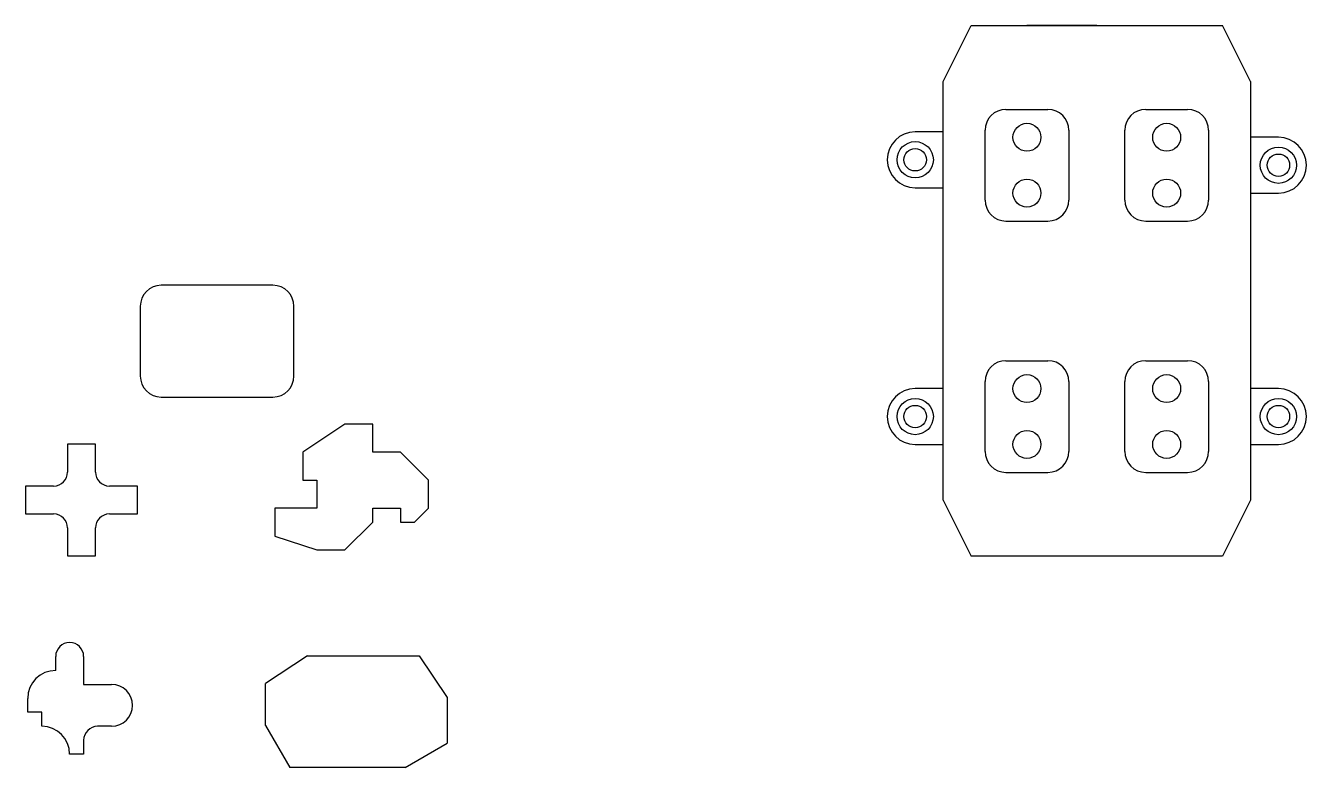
# Model space of a CAD drawing. Header units: millimetres. Extents: x 2551 to 3009, y 2187 to 2452.
import ezdxf

# ---------------------------------------------------------------- set-up
doc = ezdxf.new("R2010")
doc.units = ezdxf.units.MM

msp = doc.modelspace()

# ---------------------------------------------------------------- linework, layer by layer
for p, q in [((2879.15, 2432.44), (2889.15, 2452.44)), ((2889.15, 2452.44), (2979.15, 2452.44)), ((2934.15, 2452.44), (2909.15, 2452.44)), ((2909.15, 2452.44), (2959.15, 2452.44)), ((2989.15, 2432.44), (2979.15, 2452.44)), ((2879.15, 2282.44), (2879.15, 2432.44)), ((2989.15, 2432.44), (2989.15, 2282.44)), ((2901.65, 2422.44), (2916.65, 2422.44)), ((2951.65, 2422.44), (2966.65, 2422.44)), ((2879.15, 2414.39), (2869.15, 2414.39)), ((2879.15, 2394.39), (2879.15, 2414.39)), ((2894.15, 2389.94), (2894.15, 2414.94)), ((2924.15, 2414.94), (2924.15, 2389.94)), ((2944.15, 2389.94), (2944.15, 2414.94)), ((2974.15, 2414.94), (2974.15, 2389.94)), ((2999.15, 2412.44), (2989.15, 2412.44)), ((2989.15, 2412.44), (2989.15, 2392.44)), ((2869.15, 2394.39), (2879.15, 2394.39)), ((2989.15, 2392.44), (2999.15, 2392.44)), ((2901.65, 2382.44), (2916.65, 2382.44)), ((2951.65, 2382.44), (2966.65, 2382.44)), ((2639.34, 2359.43), (2599.34, 2359.43)), ((2591.84, 2351.93), (2591.84, 2326.93)), ((2646.84, 2326.93), (2646.84, 2351.93)), ((2901.65, 2332.44), (2916.65, 2332.44)), ((2951.65, 2332.44), (2966.65, 2332.44)), ((2894.15, 2299.94), (2894.15, 2324.94)), ((2924.15, 2324.94), (2924.15, 2299.94)), ((2944.15, 2299.94), (2944.15, 2324.94)), ((2974.15, 2324.94), (2974.15, 2299.94)), ((2599.34, 2319.43), (2639.34, 2319.43)), ((2879.15, 2322.44), (2869.15, 2322.44)), ((2879.15, 2302.44), (2879.15, 2322.44)), ((2999.15, 2322.44), (2989.15, 2322.44)), ((2989.15, 2322.44), (2989.15, 2302.44)), ((2665.02, 2309.65), (2650.02, 2299.65)), ((2675.02, 2309.65), (2665.02, 2309.65)), ((2675.02, 2299.65), (2675.02, 2309.65)), ((2575.82, 2302.55), (2565.82, 2302.55)), ((2565.82, 2302.55), (2565.82, 2292.55)), ((2575.82, 2292.55), (2575.82, 2302.55)), ((2869.15, 2302.44), (2879.15, 2302.44)), ((2989.15, 2302.44), (2999.15, 2302.44)), ((2650.02, 2299.65), (2650.02, 2289.65)), ((2685.02, 2299.65), (2675.02, 2299.65)), ((2695.02, 2289.65), (2685.02, 2299.65)), ((2901.65, 2292.44), (2916.65, 2292.44)), ((2951.65, 2292.44), (2966.65, 2292.44)), ((2550.82, 2287.55), (2550.82, 2277.55)), ((2560.82, 2287.55), (2550.82, 2287.55)), ((2590.82, 2287.55), (2580.82, 2287.55)), ((2590.82, 2277.55), (2590.82, 2287.55)), ((2650.02, 2289.65), (2655.02, 2289.65)), ((2655.02, 2289.65), (2655.02, 2279.65)), ((2695.02, 2279.65), (2695.02, 2289.65)), ((2655.02, 2279.65), (2640.02, 2279.65)), ((2640.02, 2279.65), (2640.02, 2269.65)), ((2675.02, 2274.65), (2675.02, 2279.65)), ((2675.02, 2279.65), (2685.02, 2279.65)), ((2685.02, 2279.65), (2685.02, 2274.65)), ((2690.02, 2274.65), (2695.02, 2279.65)), ((2879.15, 2282.44), (2889.15, 2262.44)), ((2989.15, 2282.44), (2979.15, 2262.44)), ((2550.82, 2277.55), (2560.82, 2277.55)), ((2580.82, 2277.55), (2590.82, 2277.55)), ((2665.02, 2264.65), (2675.02, 2274.65)), ((2685.02, 2274.65), (2690.02, 2274.65)), ((2565.82, 2272.55), (2565.82, 2262.55)), ((2575.82, 2262.55), (2575.82, 2272.55)), ((2640.02, 2269.65), (2655.02, 2264.65)), ((2655.02, 2264.65), (2665.02, 2264.65)), ((2565.82, 2262.55), (2575.82, 2262.55)), ((2979.15, 2262.44), (2889.15, 2262.44)), ((2566.58, 2231.51), (2566.58, 2231.51)), ((2561.58, 2221.51), (2561.58, 2226.51)), ((2571.58, 2226.51), (2571.58, 2221.51)), ((2651.7, 2226.79), (2636.7, 2216.79)), ((2651.7, 2226.79), (2691.7, 2226.79)), ((2691.7, 2226.79), (2701.7, 2211.79)), ((2571.58, 2221.51), (2571.58, 2216.51)), ((2571.58, 2216.51), (2581.58, 2216.51)), ((2636.7, 2201.79), (2636.7, 2216.79)), ((2551.58, 2206.51), (2551.58, 2211.51)), ((2551.58, 2211.51), (2551.58, 2211.51)), ((2701.7, 2211.79), (2701.7, 2195.45)), ((2556.58, 2206.51), (2551.58, 2206.51)), ((2556.58, 2201.51), (2556.58, 2206.51)), ((2589.08, 2209.01), (2589.08, 2209.01)), ((2556.58, 2201.51), (2556.58, 2201.51)), ((2581.58, 2201.51), (2576.58, 2201.51)), ((2636.7, 2201.79), (2645.36, 2186.79)), ((2571.58, 2196.51), (2571.58, 2191.51)), ((2686.7, 2186.79), (2701.7, 2195.45)), ((2571.58, 2191.51), (2566.58, 2191.51)), ((2566.58, 2191.51), (2566.58, 2191.51)), ((2686.7, 2186.79), (2645.36, 2186.79))]:
    msp.add_line(p, q)
for centre, radius in [((2909.15, 2412.44), 5), ((2959.15, 2412.44), 5), ((2869.15, 2404.39), 6.5), ((2869.15, 2404.39), 4), ((2999.15, 2402.44), 6.5), ((2999.15, 2402.44), 4), ((2909.15, 2392.44), 5), ((2959.15, 2392.44), 5), ((2909.15, 2322.44), 5), ((2959.15, 2322.44), 5), ((2869.15, 2312.44), 6.5), ((2869.15, 2312.44), 4), ((2999.15, 2312.44), 6.5), ((2999.15, 2312.44), 4), ((2909.15, 2302.44), 5), ((2959.15, 2302.44), 5)]:
    msp.add_circle(centre, radius)
for centre, radius, start, end in [((2901.65, 2414.94), 7.5, 90, 180), ((2916.65, 2414.94), 7.5, 0, 90), ((2951.65, 2414.94), 7.5, 90, 180), ((2966.65, 2414.94), 7.5, 0, 90), ((2869.15, 2404.39), 10, 90, 270), ((2999.15, 2402.44), 10, 270, 90), ((2901.65, 2389.94), 7.5, 180, 270), ((2916.65, 2389.94), 7.5, 270, 0), ((2951.65, 2389.94), 7.5, 180, 270), ((2966.65, 2389.94), 7.5, 270, 0), ((2599.34, 2351.93), 7.5, 90, 180), ((2639.34, 2351.93), 7.5, 0, 90), ((2901.65, 2324.94), 7.5, 90, 180), ((2916.65, 2324.94), 7.5, 0, 90), ((2951.65, 2324.94), 7.5, 90, 180), ((2966.65, 2324.94), 7.5, 0, 90), ((2599.34, 2326.93), 7.5, 180, 270), ((2639.34, 2326.93), 7.5, 270, 0), ((2869.15, 2312.44), 10, 90, 270), ((2999.15, 2312.44), 10, 270, 90), ((2901.65, 2299.94), 7.5, 180, 270), ((2916.65, 2299.94), 7.5, 270, 0), ((2951.65, 2299.94), 7.5, 180, 270), ((2966.65, 2299.94), 7.5, 270, 0), ((2560.82, 2292.55), 5, 270, 0), ((2580.82, 2292.55), 5, 180, 270), ((2560.82, 2272.55), 5, 360, 90), ((2580.82, 2272.55), 5, 90, 180), ((2566.58, 2226.51), 5, 90, 180), ((2566.58, 2226.51), 5, 0, 90), ((2561.58, 2211.51), 10, 90, 180), ((2581.58, 2209.01), 7.5, 0, 90), ((2581.58, 2209.01), 7.5, 270, 0), ((2556.58, 2191.51), 10, 0, 90), ((2576.58, 2196.51), 5, 90, 180)]:
    msp.add_arc(centre, radius, start, end)

doc.saveas('drawing.dxf')
